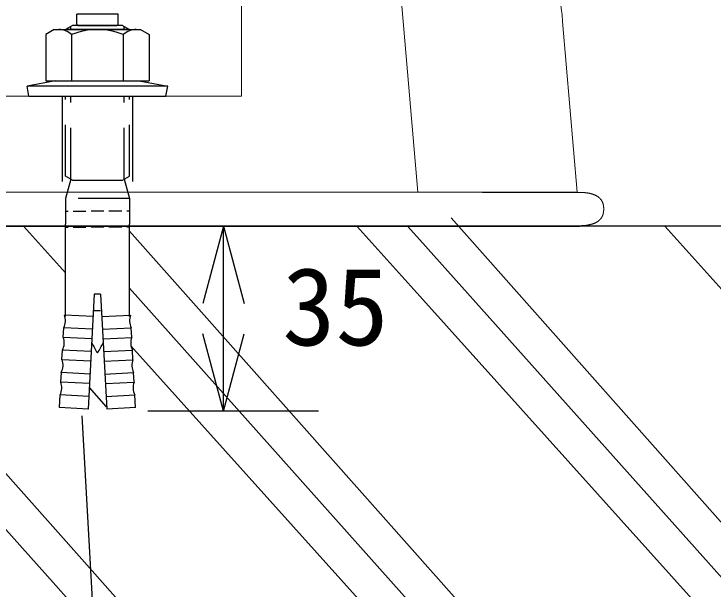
# Model space of a CAD drawing. Units: millimetres, scale not verified. Extents: x -1224 to 1080, y -808 to 808.
# Drawn here: x -93.6 to 37.7, y -531 to -423.1 of the extents above; entities that cross this region are included whole.
import ezdxf
from ezdxf.enums import TextEntityAlignment as Align

# ---------------------------------------------------------------- set-up
doc = ezdxf.new("R2010")
doc.units = ezdxf.units.MM
doc.header["$LTSCALE"] = 8
doc.linetypes.add('DASHED1', pattern=[1.8, 1.2, -0.6])
doc.linetypes.add('DASHED2', pattern=[3, 2, -1])
doc.layers.add('0-0', color=7, linetype='Continuous', lineweight=18)
doc.layers.add('2-0', color=7, linetype='Continuous', lineweight=18)
doc.layers.add('0-1', color=7, linetype='Continuous')
doc.layers.add('0-F', color=7, linetype='Continuous')
doc.styles.add('ＭＳ ゴシック', font='')
doc.styles.get('ＭＳ ゴシック').set_extended_font_data('MS Gothic')

msp = doc.modelspace()

# ---------------------------------------------------------------- linework, layer by layer
at = {"layer": '0-0'}
for p, q in [((12.952, -456.599), (13.328, -456.599)), ((-38.724, -462.885), (-38.541, -462.885)), ((-22.2, -462.885), (-22.2, -462.885))]:
    msp.add_line(p, q, dxfattribs=at)
for points in [[(-5.724, -456.599), (-5.708, -456.599), (-5.66, -456.599), (-5.581, -456.599), (-5.471, -456.599), (-5.33, -456.599), (-5.16, -456.599), (-4.961, -456.599), (-4.733, -456.599), (-4.477, -456.599), (-4.193, -456.599), (-3.882, -456.599), (-3.544, -456.599), (-3.18, -456.599), (-2.79, -456.599), (-2.375, -456.599), (-1.935, -456.599), (-1.471, -456.599), (-0.984, -456.599), (-0.473, -456.599), (0.06, -456.599), (0.616, -456.599), (1.193, -456.599), (1.791, -456.599), (2.41, -456.599), (3.048, -456.599), (3.707, -456.599), (4.385, -456.599), (5.081, -456.599), (5.795, -456.599), (6.527, -456.599), (7.275, -456.599), (8.041, -456.599), (8.822, -456.599), (9.619, -456.599), (10.431, -456.599), (11.257, -456.599), (12.098, -456.599), (12.952, -456.599)], [(-3.26, -456.599), (-2.479, -456.599), (-1.713, -456.599), (-0.965, -456.599), (-0.233, -456.599), (0.481, -456.599), (1.178, -456.599), (1.855, -456.599), (2.514, -456.599), (3.152, -456.599), (3.771, -456.599), (4.369, -456.599), (4.947, -456.599), (5.502, -456.599), (6.035, -456.599), (6.546, -456.599), (7.033, -456.599), (7.497, -456.599), (7.937, -456.599), (8.352, -456.599), (8.742, -456.599), (9.106, -456.599), (9.444, -456.599), (9.755, -456.599), (10.039, -456.599), (10.295, -456.599), (10.523, -456.599), (10.723, -456.599), (10.893, -456.599), (11.033, -456.599), (11.143, -456.599), (11.222, -456.599), (11.27, -456.599), (11.286, -456.599), (11.293, -456.599), (11.3, -456.599), (11.308, -456.598), (11.315, -456.598), (11.322, -456.597), (11.33, -456.597)], [(11.33, -456.597), (11.337, -456.596), (11.344, -456.596), (11.351, -456.595), (11.359, -456.595), (11.366, -456.595), (11.373, -456.594), (11.38, -456.594), (11.388, -456.593), (11.395, -456.593), (11.402, -456.592), (11.41, -456.592), (11.417, -456.591), (11.424, -456.591), (11.432, -456.59), (11.439, -456.59), (11.446, -456.589), (11.453, -456.589), (11.461, -456.589), (11.468, -456.588), (11.475, -456.588), (11.483, -456.587), (11.49, -456.587), (11.497, -456.586), (11.505, -456.586), (11.512, -456.585), (11.519, -456.585), (11.526, -456.584), (11.534, -456.584), (11.541, -456.583), (11.548, -456.583), (11.556, -456.582), (11.563, -456.582), (11.57, -456.581), (11.578, -456.581), (11.585, -456.581), (11.592, -456.58), (11.6, -456.58), (11.607, -456.579), (11.614, -456.579)], [(11.614, -456.579), (11.622, -456.578), (11.629, -456.578), (11.636, -456.577), (11.644, -456.577), (11.651, -456.576), (11.658, -456.576), (11.666, -456.576), (11.673, -456.575), (11.68, -456.575), (11.688, -456.574), (11.695, -456.574), (11.703, -456.573), (11.71, -456.573), (11.717, -456.572), (11.725, -456.572), (11.732, -456.572), (11.739, -456.571), (11.747, -456.571), (11.754, -456.57), (11.762, -456.57), (11.769, -456.57), (11.776, -456.569), (11.784, -456.569), (11.791, -456.568), (11.799, -456.568), (11.806, -456.568), (11.813, -456.567), (11.821, -456.567), (11.828, -456.566), (11.836, -456.566), (11.843, -456.566), (11.851, -456.565), (11.858, -456.565), (11.865, -456.565), (11.873, -456.564), (11.88, -456.564), (11.888, -456.564), (11.895, -456.563), (11.903, -456.563)], [(11.903, -456.563), (11.91, -456.563), (11.918, -456.562), (11.925, -456.562), (11.933, -456.562), (11.94, -456.561), (11.948, -456.561), (11.955, -456.561), (11.963, -456.561), (11.97, -456.56), (11.978, -456.56), (11.985, -456.56), (11.993, -456.56), (12, -456.559), (12.008, -456.559), (12.015, -456.559), (12.023, -456.559), (12.03, -456.558), (12.038, -456.558), (12.046, -456.558), (12.053, -456.558), (12.061, -456.558), (12.068, -456.557), (12.076, -456.557), (12.083, -456.557), (12.091, -456.557), (12.099, -456.557), (12.106, -456.557), (12.114, -456.556), (12.122, -456.556), (12.129, -456.556), (12.137, -456.556), (12.144, -456.556), (12.152, -456.556), (12.16, -456.556), (12.167, -456.556), (12.175, -456.556), (12.183, -456.556), (12.19, -456.556), (12.198, -456.556)], [(12.198, -456.556), (12.206, -456.555), (12.213, -456.555), (12.221, -456.555), (12.229, -456.555), (12.331, -456.556), (12.432, -456.557), (12.531, -456.558), (12.629, -456.561), (12.726, -456.564), (12.821, -456.567), (12.915, -456.572), (13.008, -456.577), (13.099, -456.582), (13.189, -456.588), (13.278, -456.595), (13.365, -456.603), (13.452, -456.611), (13.537, -456.619), (13.62, -456.629), (13.703, -456.639), (13.784, -456.649), (13.864, -456.66), (13.942, -456.672), (14.02, -456.684), (14.096, -456.697), (14.171, -456.711), (14.245, -456.725), (14.318, -456.739), (14.389, -456.754), (14.459, -456.77), (14.529, -456.786), (14.597, -456.803), (14.663, -456.82), (14.729, -456.838), (14.794, -456.857), (14.857, -456.876), (14.919, -456.895), (14.981, -456.915), (15.041, -456.936)], [(15.041, -456.936), (15.1, -456.957), (15.158, -456.978), (15.215, -457), (15.27, -457.023), (15.325, -457.046), (15.379, -457.07), (15.431, -457.094), (15.483, -457.118), (15.534, -457.143), (15.583, -457.169), (15.632, -457.195), (15.679, -457.221), (15.726, -457.248), (15.771, -457.275), (15.816, -457.303), (15.86, -457.331), (15.902, -457.36), (15.944, -457.389), (15.985, -457.418), (16.025, -457.448), (16.064, -457.479), (16.102, -457.509), (16.139, -457.541), (16.175, -457.572), (16.21, -457.604), (16.245, -457.637), (16.278, -457.669), (16.311, -457.703), (16.342, -457.736), (16.373, -457.77), (16.403, -457.804), (16.433, -457.839), (16.461, -457.874), (16.489, -457.909), (16.515, -457.945), (16.541, -457.981), (16.567, -458.018), (16.591, -458.055), (16.615, -458.092)], [(16.615, -458.092), (16.637, -458.129), (16.66, -458.167), (16.681, -458.205), (16.701, -458.244), (16.721, -458.282), (16.74, -458.322), (16.759, -458.361), (16.776, -458.401), (16.793, -458.441), (16.81, -458.481), (16.825, -458.522), (16.84, -458.562), (16.854, -458.603), (16.868, -458.645), (16.881, -458.687), (16.893, -458.729), (16.904, -458.771), (16.915, -458.813), (16.926, -458.856), (16.935, -458.899), (16.944, -458.942), (16.953, -458.985), (16.961, -459.029), (16.968, -459.073), (16.975, -459.117), (16.981, -459.161), (16.987, -459.206), (16.992, -459.251), (16.996, -459.296), (17, -459.341), (17.004, -459.386), (17.007, -459.432), (17.009, -459.478), (17.011, -459.523), (17.013, -459.57), (17.013, -459.616), (17.014, -459.662), (17.014, -459.709), (17.013, -459.755)], [(17.013, -459.755), (17.013, -459.802), (17.011, -459.848), (17.009, -459.894), (17.007, -459.939), (17.004, -459.985), (17, -460.03), (16.996, -460.075), (16.992, -460.12), (16.987, -460.165), (16.981, -460.21), (16.975, -460.254), (16.968, -460.298), (16.961, -460.342), (16.953, -460.386), (16.944, -460.429), (16.935, -460.473), (16.926, -460.516), (16.915, -460.558), (16.904, -460.601), (16.893, -460.643), (16.881, -460.685), (16.868, -460.727), (16.854, -460.768), (16.84, -460.809), (16.825, -460.85), (16.81, -460.891), (16.793, -460.931), (16.776, -460.971), (16.759, -461.011), (16.74, -461.05), (16.721, -461.089), (16.701, -461.128), (16.681, -461.167), (16.66, -461.205), (16.637, -461.243), (16.615, -461.28), (16.591, -461.318), (16.567, -461.354), (16.541, -461.391)], [(16.541, -461.391), (16.515, -461.427), (16.489, -461.463), (16.461, -461.498), (16.433, -461.533), (16.403, -461.568), (16.373, -461.603), (16.342, -461.637), (16.311, -461.67), (16.278, -461.703), (16.245, -461.736), (16.21, -461.769), (16.175, -461.801), (16.139, -461.832), (16.102, -461.864), (16.064, -461.894), (16.025, -461.925), (15.985, -461.955), (15.944, -461.984), (15.902, -462.013), (15.86, -462.042), (15.816, -462.07), (15.771, -462.098), (15.726, -462.126), (15.679, -462.152), (15.632, -462.179), (15.583, -462.205), (15.534, -462.23), (15.483, -462.255), (15.431, -462.28), (15.379, -462.304), (15.325, -462.328), (15.27, -462.351), (15.215, -462.373), (15.158, -462.395), (15.1, -462.417), (15.041, -462.438), (14.981, -462.459), (14.919, -462.479), (14.857, -462.498)], [(-38.724, -462.855), (-41.364, -462.856), (-44.018, -462.856), (-46.683, -462.857), (-49.358, -462.858), (-52.042, -462.859), (-54.733, -462.859), (-57.429, -462.86), (-60.128, -462.861), (-62.829, -462.861), (-65.531, -462.862), (-68.232, -462.863), (-70.93, -462.864), (-73.623, -462.864), (-76.311, -462.865), (-78.991, -462.866), (-81.661, -462.866), (-84.321, -462.867), (-86.968, -462.868), (-89.601, -462.868), (-92.219, -462.869), (-94.819, -462.87)], [(-17.249, -462.849), (-18.066, -462.85), (-18.887, -462.85), (-19.711, -462.85), (-20.538, -462.85), (-21.368, -462.85), (-22.2, -462.851)], [(11.598, -462.842), (10.947, -462.842), (10.291, -462.842), (9.629, -462.842), (8.962, -462.842), (8.29, -462.843), (7.613, -462.843), (6.931, -462.843), (6.243, -462.843), (5.551, -462.843), (4.854, -462.844), (4.151, -462.844), (3.444, -462.844), (2.732, -462.844), (2.016, -462.844), (1.295, -462.845), (0.569, -462.845), (-0.161, -462.845), (-0.896, -462.845), (-1.635, -462.845), (-2.378, -462.845), (-3.126, -462.846), (-3.878, -462.846), (-4.634, -462.846), (-5.394, -462.846), (-6.158, -462.846), (-6.926, -462.847), (-7.699, -462.847), (-8.475, -462.847), (-9.254, -462.847), (-10.038, -462.847), (-10.825, -462.848), (-11.616, -462.848), (-12.41, -462.848), (-13.208, -462.848), (-14.01, -462.849), (-14.815, -462.849), (-15.623, -462.849), (-16.434, -462.849), (-17.249, -462.849)], [(-0.065, -462.824), (-0.516, -462.824), (-0.972, -462.824), (-1.431, -462.824), (-1.894, -462.824), (-2.36, -462.825), (-2.829, -462.825), (-3.301, -462.825)], [(11.867, -462.82), (11.759, -462.82), (11.638, -462.82), (11.503, -462.82), (11.356, -462.82), (11.195, -462.82), (11.023, -462.82), (10.838, -462.82), (10.641, -462.82), (10.433, -462.82), (10.213, -462.82), (9.982, -462.82), (9.74, -462.82), (9.487, -462.82), (9.223, -462.82), (8.95, -462.821), (8.666, -462.821), (8.373, -462.821), (8.07, -462.821), (7.758, -462.821), (7.437, -462.821), (7.106, -462.821), (6.768, -462.821), (6.421, -462.821), (6.066, -462.822), (5.703, -462.822), (5.333, -462.822), (4.955, -462.822), (4.57, -462.822), (4.178, -462.822), (3.78, -462.822), (3.375, -462.823), (2.964, -462.823), (2.547, -462.823), (2.124, -462.823), (1.696, -462.823), (1.263, -462.823), (0.825, -462.823), (0.382, -462.824), (-0.065, -462.824)], [(32.127, -462.836), (31.734, -462.836), (31.332, -462.837), (30.923, -462.837), (30.507, -462.837), (30.083, -462.837), (29.651, -462.837), (29.212, -462.837), (28.766, -462.837), (28.312, -462.837), (27.851, -462.838), (27.383, -462.838), (26.908, -462.838), (26.426, -462.838), (25.936, -462.838), (25.44, -462.838), (24.937, -462.838), (24.427, -462.838), (23.91, -462.839), (23.387, -462.839), (22.856, -462.839), (22.32, -462.839), (21.776, -462.839), (21.227, -462.839), (20.67, -462.839), (20.108, -462.84), (19.539, -462.84), (18.964, -462.84), (18.383, -462.84), (17.795, -462.84), (17.202, -462.84), (16.602, -462.84), (15.997, -462.841), (15.386, -462.841), (14.769, -462.841), (14.146, -462.841), (13.517, -462.841), (12.883, -462.841), (12.243, -462.842), (11.598, -462.842)], [(14.857, -462.498), (14.794, -462.517), (14.729, -462.536), (14.663, -462.554), (14.597, -462.571), (14.529, -462.588), (14.459, -462.604), (14.389, -462.62), (14.318, -462.635), (14.245, -462.65), (14.171, -462.664), (14.096, -462.677), (14.02, -462.69), (13.942, -462.703), (13.864, -462.714), (13.784, -462.725), (13.703, -462.736), (13.62, -462.746), (13.537, -462.755), (13.452, -462.764), (13.365, -462.772), (13.278, -462.779), (13.189, -462.786), (13.099, -462.793), (13.008, -462.798), (12.915, -462.803), (12.821, -462.807), (12.726, -462.811), (12.629, -462.814), (12.531, -462.816), (12.432, -462.818), (12.331, -462.819), (12.229, -462.819), (12.221, -462.819), (12.199, -462.819), (12.161, -462.819), (12.109, -462.819), (12.042, -462.819), (11.962, -462.819), (11.867, -462.82)], [(37.822, -462.835), (37.578, -462.835), (37.325, -462.835), (37.063, -462.835), (36.792, -462.835), (36.513, -462.835), (36.225, -462.835), (35.929, -462.835), (35.625, -462.835), (35.311, -462.836), (34.99, -462.836), (34.661, -462.836), (34.323, -462.836), (33.977, -462.836), (33.623, -462.836), (33.261, -462.836), (32.891, -462.836), (32.513, -462.836), (32.127, -462.836)]]:
    msp.add_lwpolyline(points, dxfattribs=at)
at = {"layer": '0-1'}
for p, q in [((-74.047, -423.1), (-81.847, -423.1)), ((-81.847, -425.018), (-81.847, -423.1)), ((-74.047, -425.018), (-74.047, -423.1)), ((-82.627, -425.258), (-83.947, -426.021)), ((-73.267, -425.258), (-82.627, -425.258)), ((-81.607, -425.258), (-74.287, -425.258)), ((-73.267, -425.258), (-71.947, -426.021)), ((-86.047, -426.021), (-87.646, -426.944)), ((-86.047, -426.021), (-69.847, -426.021)), ((-71.947, -426.021), (-83.947, -426.021)), ((-82.972, -426.021), (-82.972, -425.458)), ((-72.921, -426.021), (-72.921, -425.458)), ((-69.847, -426.021), (-68.247, -426.944)), ((-87.646, -426.944), (-87.646, -435.621)), ((-82.797, -426.944), (-82.797, -435.621)), ((-73.097, -426.944), (-73.097, -435.621)), ((-68.247, -426.944), (-68.247, -435.621)), ((-85.794, -435.621), (-91.147, -436.613)), ((-87.646, -435.621), (-68.247, -435.621)), ((-90.797, -438.501), (-91.147, -436.613)), ((-65.097, -438.501), (-64.747, -436.613)), ((-90.797, -438.501), (-65.097, -438.501)), ((164.554, -660.206), (-11.572, -461.336)), ((164.554, -462.889), (-283.525, -462.889)), ((-167.453, -462.889), (12.547, -462.889)), ((-86.275, -529.734), (-145.949, -462.889)), ((-80.888, -525.381), (-136.378, -462.889)), ((-83.947, -471.671), (-91.842, -462.889)), ((-83.947, -479.858), (-83.947, -462.501)), ((-83.947, -463.058), (-83.467, -463.058)), ((-82.507, -463.058), (-80.107, -463.058)), ((-82.188, -463.058), (-82.339, -462.889)), ((-76.747, -463.058), (-79.147, -463.058)), ((-73.387, -463.058), (-75.787, -463.058)), ((-71.947, -463.058), (-72.427, -463.058)), ((-71.947, -479.858), (-71.947, -462.501)), ((-54.295, -462.889), (-58.178, -477.378)), ((-54.295, -462.889), (-50.413, -477.378)), ((-54.295, -497.617), (-54.295, -462.889)), ((-17.453, -476.04), (-29.275, -462.889)), ((-17.453, -465.488), (-19.773, -462.889)), ((52.483, -489.596), (28.447, -462.889)), ((-59.453, -477.88), (-71.947, -463.809)), ((164.554, -669.365), (-17.453, -465.488)), ((-60.077, -487.825), (-71.947, -474.53)), ((-78.547, -475.658), (-79.677, -497.229)), ((-77.347, -475.658), (-78.547, -475.658)), ((-77.347, -475.658), (-76.216, -497.229)), ((93.96, -599.974), (-17.453, -476.04)), ((46.389, -597.073), (-59.453, -477.88)), ((-78.547, -478.734), (-77.347, -478.734)), ((-78.767, -479.853), (-84.159, -479.57)), ((-77.127, -479.853), (-71.734, -479.57)), ((-84.379, -483.764), (-84.285, -481.967)), ((-78.892, -482.249), (-84.285, -481.967)), ((-77.001, -482.249), (-71.609, -481.967)), ((-71.515, -483.764), (-71.609, -481.967)), ((-54.295, -497.617), (-58.178, -483.128)), ((-54.295, -497.617), (-50.413, -483.128)), ((-78.986, -484.047), (-84.379, -483.764)), ((-76.907, -484.047), (-71.515, -483.764)), ((28.784, -597.073), (-71.661, -485.338)), ((-84.599, -487.959), (-84.505, -486.161)), ((-79.112, -486.444), (-84.505, -486.161)), ((-76.782, -486.444), (-71.389, -486.161)), ((-71.295, -487.959), (-71.389, -486.161)), ((-79.206, -488.241), (-84.599, -487.959)), ((-76.687, -488.241), (-71.295, -487.959)), ((37.453, -597.073), (-60.077, -487.825)), ((-79.332, -490.638), (-84.724, -490.355)), ((-76.562, -490.638), (-71.169, -490.355)), ((-71.075, -492.153), (-71.169, -490.355)), ((-76.468, -492.435), (-71.075, -492.153)), ((-76.24, -496.769), (-79.464, -493.158)), ((-85.07, -496.946), (-84.944, -494.55)), ((-79.552, -494.832), (-84.944, -494.55)), ((-76.342, -494.832), (-70.949, -494.55)), ((-70.824, -496.946), (-70.949, -494.55)), ((-79.677, -497.229), (-85.07, -496.946)), ((-70.824, -496.946), (-76.216, -497.229)), ((-36.461, -497.617), (-68.511, -497.617)), ((-17.23, -597.073), (-80.888, -525.381)), ((-26.159, -597.073), (-86.275, -529.734))]:
    msp.add_line(p, q, dxfattribs=at)
at = {"layer": '0-1', "linetype": 'DASHED2'}
for p, q in [((-84.547, -438.501), (-84.547, -462.501)), ((-71.347, -438.501), (-71.347, -462.501))]:
    msp.add_line(p, q, dxfattribs=at)
at = {"layer": '0-1', "linetype": 'DASHED1'}
for p, q in [((-83.947, -453.523), (-83.947, -438.501)), ((-82.972, -454.085), (-82.972, -438.501)), ((-72.921, -454.085), (-72.921, -438.501)), ((-71.947, -453.523), (-71.947, -438.501)), ((-82.627, -454.285), (-83.947, -453.523)), ((-82.972, -454.085), (-83.947, -457.722)), ((-72.921, -454.085), (-71.947, -457.722)), ((-71.947, -457.722), (-83.947, -457.722)), ((-83.947, -457.722), (-83.947, -462.501)), ((-71.947, -457.722), (-71.947, -462.501)), ((-83.947, -460.058), (-83.467, -460.058)), ((-82.507, -460.058), (-80.107, -460.058)), ((-76.747, -460.058), (-79.147, -460.058)), ((-73.387, -460.058), (-75.787, -460.058)), ((-71.947, -460.058), (-72.427, -460.058))]:
    msp.add_line(p, q, dxfattribs=at)
at = {"layer": '0-1'}
for points in [[(-70.1, -435.621), (-64.747, -436.613), (-91.147, -436.613)], [(-79.426, -492.435), (-84.819, -492.153), (-84.724, -490.355)]]:
    msp.add_lwpolyline(points, dxfattribs=at)
at = {"layer": '0-1', "linetype": 'DASHED1'}
msp.add_lwpolyline([(-82.627, -454.285), (-73.267, -454.285), (-71.947, -453.523)], dxfattribs=at)
at = {"layer": '0-1'}
for centre, radius, start, end in [((-81.607, -425.018), 0.24, 180, 270), ((-74.287, -425.018), 0.24, 270, 0), ((-85.221, -429.666), 3.645, 48.30336, 90.01369), ((-77.947, -439.217), 13.196, 68.43819, 111.56181), ((-70.672, -429.666), 3.645, 89.98631, 131.69664), ((-86.968, -480.625), 3, 333.42182, 20.57818), ((-68.926, -480.625), 3, 159.42182, 206.57818), ((-87.188, -484.819), 3, 333.42182, 20.57818), ((-68.706, -484.819), 3, 159.42182, 206.57818), ((-65.947, -478.734), 14.4, 204.75091, 213.55731), ((-89.947, -478.734), 14.4, 326.44269, 335.24909), ((-87.407, -489.013), 3, 333.42182, 20.57818), ((-68.486, -489.013), 3, 159.42182, 206.57818), ((-87.627, -493.207), 3, 333.42182, 20.57818), ((-68.266, -493.207), 3, 159.42182, 206.57818)]:
    msp.add_arc(centre, radius, start, end, dxfattribs=at)
at = {"layer": '0-F'}
msp.add_line((-74.413, -613.986), (-80.818, -498.459), dxfattribs=at)
at = {"layer": '2-0'}
for p, q in [((-50.947, -438.501), (-50.947, -388.164)), ((-21.437, -414.501), (-17.837, -456.501)), ((9.312, -424.524), (12.053, -456.501)), ((-50.947, -438.501), (-104.947, -438.501)), ((-17.837, -456.501), (12.053, -456.501))]:
    msp.add_line(p, q, dxfattribs=at)
msp.add_lwpolyline([(-167.947, -456.501), (-108.166, -456.501), (-17.837, -456.501)], dxfattribs=at)
msp.add_arc((-62.425, -430.673), 72, 4.89909, 20.80678, dxfattribs=at)

# ---------------------------------------------------------------- texts
at = {"layer": '0-0', "color": 4, "style": 'ＭＳ ゴシック'}
msp.add_text('35', height=14.66, dxfattribs=at).set_placement((-43.273, -489.671), align=Align.BOTTOM_LEFT)

doc.saveas('drawing.dxf')
